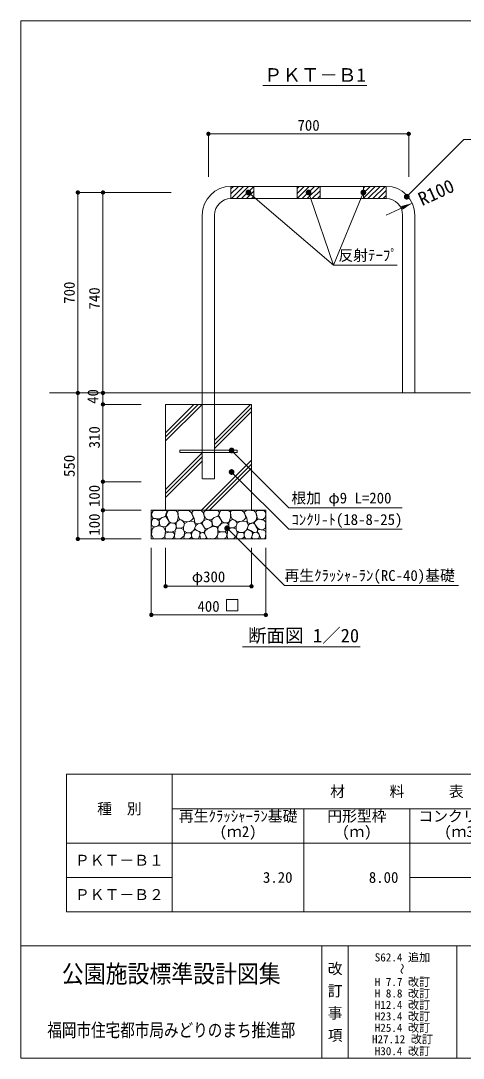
# Model space of a CAD drawing. Units: millimetres, scale not verified, with parts at other scales. Extents: x 266 to 3005, y 4223 to 6089.
# Drawn here: x 266 to 1040, y 4223 to 6034 of the extents above; entities that cross this region are included whole.
import ezdxf
from ezdxf.enums import TextEntityAlignment as Align

# ---------------------------------------------------------------- set-up
doc = ezdxf.new("R2010")
doc.units = ezdxf.units.MM
doc.header["$LTSCALE"] = 10
for name, color, linetype, lineweight in [('0_2', 7, 'Continuous', 13), ('ハッチ', 4, 'Continuous', 13), ('寸法', 1, 'Continuous', 13), ('本体', 7, 'Continuous', 13)]:
    doc.layers.add(name, color=color, linetype=linetype, lineweight=lineweight)
doc.layers.add('_0-0_', color=7, linetype='Continuous')
doc.styles.add('@ＭＳ ゴシック', font='')
doc.styles.add('ＭＳ ゴシック', font='')
doc.styles.get('@ＭＳ ゴシック').set_extended_font_data('@MS Gothic')
doc.styles.get('ＭＳ ゴシック').set_extended_font_data('MS Gothic')
pattern_1 = [(45, (0, 254.53), (-4.41942, 4.41942), [])]

# ---------------------------------------------------------------- blocks, each defined once
blk = doc.blocks.new('filled_dot')
at = {"color": 0, "linetype": 'Continuous', "lineweight": -2, "const_width": 1.25}
blk.add_lwpolyline([(-0.625, 0, 1), (0.625, 0, 1)], format="xyb", close=True, dxfattribs=at)
blk = doc.blocks.new('filled_arrow')
at = {"color": 0, "linetype": 'Continuous', "lineweight": -2}
blk.add_solid([(7.5, 1.25), (0, 0), (7.5, -1.25)], dxfattribs=at)

msp = doc.modelspace()

# ---------------------------------------------------------------- hatches: boundary and pattern name
at = {"layer": 'ハッチ'}
h = msp.add_hatch(dxfattribs=at)
h.set_pattern_fill('USER', color=256, style=0, pattern_type=2)
h.set_pattern_definition(pattern_1)
h.paths.add_polyline_path([(673.74, 5745.17), (633.74, 5745.17), (633.74, 5723.82), (673.74, 5723.82)])
h = msp.add_hatch(dxfattribs=at)
h.set_pattern_fill('USER', color=256, style=0, pattern_type=2)
h.set_pattern_definition(pattern_1)
h.paths.add_polyline_path([(749.41, 5745.17), (749.41, 5723.82), (789.41, 5723.82), (789.41, 5745.17)])
h = msp.add_hatch(dxfattribs=at)
h.set_pattern_fill('USER', color=256, style=0, pattern_type=2)
h.set_pattern_definition(pattern_1)
h.paths.add_polyline_path([(865.09, 5745.17), (865.09, 5723.82), (905.09, 5723.82), (905.09, 5745.17)])

# ---------------------------------------------------------------- linework, layer by layer
at = {"layer": '0_2'}
for p, q in [((616.06, 5129.65), (614.63, 5129.85)), ((346.33, 4718.44), (346.33, 4478.44)), ((346.33, 4718.44), (1316.33, 4718.44)), ((531.33, 4718.44), (531.33, 4478.44)), ((531.33, 4658.44), (1316.33, 4658.44)), ((761.33, 4658.44), (761.33, 4478.44)), ((946.33, 4658.44), (946.33, 4478.44)), ((346.33, 4598.44), (1316.33, 4598.44)), ((346.33, 4538.44), (531.33, 4538.44)), ((946.33, 4538.44), (1131.33, 4538.44)), ((346.33, 4478.44), (1316.33, 4478.44))]:
    msp.add_line(p, q, dxfattribs=at)
at = {"layer": '0_2', "color": 1}
for points in [[(634.91, 5284), (641.98, 5276.93), (734.91, 5184), (933.02, 5184)], [(634.91, 5246.37), (641.98, 5239.3), (734.91, 5146.37), (933.02, 5146.37)], [(627.15, 5148.21), (634.23, 5141.14), (727.15, 5048.21), (1031.61, 5048.21)]]:
    msp.add_lwpolyline(points, dxfattribs=at)
at = {"layer": 'ハッチ'}
for p, q in [((519.63, 5314.98), (569.15, 5364.5)), ((519.63, 5307.91), (576.22, 5364.5)), ((519.63, 5300.84), (583.29, 5364.5)), ((605.3, 5301.66), (668.14, 5364.5)), ((605.3, 5294.59), (669.63, 5358.92)), ((605.3, 5287.52), (669.63, 5351.84)), ((519.63, 5215.99), (583.14, 5279.5)), ((519.63, 5208.92), (583.95, 5273.24)), ((519.63, 5201.84), (583.95, 5266.17)), ((582.14, 5179.5), (669.63, 5266.99)), ((589.21, 5179.5), (669.63, 5259.92)), ((596.28, 5179.5), (669.63, 5252.85))]:
    msp.add_line(p, q, dxfattribs=at)
for points in [[(518.84, 5179.26), (521.62, 5178.56), (521.74, 5175.66), (520.23, 5172.5), (519.34, 5169.46), (517.32, 5167.82), (512.76, 5166.93), (509.09, 5164.41), (505.43, 5164.41), (502.26, 5165.29), (497.96, 5165.67), (495.94, 5168.32), (494.93, 5171.74), (495.81, 5175.78), (497.71, 5178.44), (501.08, 5178.99), (508.32, 5179.17), (514.03, 5178.69)], [(508.55, 5156.98), (508.4, 5154.48), (506.21, 5152.6), (503.86, 5151.35), (499.95, 5150.41), (496.51, 5151.51), (495.11, 5153.54), (495.11, 5158.38), (495.42, 5162.29), (497.92, 5165.1), (503.39, 5164.79), (508.08, 5161.2)], [(524.22, 5155.29), (521.32, 5151.94), (518.12, 5150.35), (514.2, 5150.93), (510.27, 5152.38), (508.82, 5157.03), (508.53, 5162.26), (512.45, 5166.33), (520.15, 5168.79), (524.81, 5161.68), (525.82, 5157.17)], [(541.3, 5174.17), (541.18, 5176.42), (542.05, 5178.55), (544.93, 5179.18), (548.94, 5179.18), (553.18, 5179.12), (557.65, 5179.26), (560.96, 5178.55), (564.22, 5175.8), (566.85, 5170.67), (568.1, 5165.91), (564.84, 5162.28), (561.21, 5160.03), (556.45, 5159.4), (551.57, 5159.9), (547.69, 5162.16), (544.06, 5164.16), (541.93, 5168.29), (541.55, 5171.79)], [(566.09, 5172.73), (565.76, 5176.72), (568.6, 5178.99), (573.07, 5179.21), (577.39, 5178.78), (581.99, 5179.12), (585.36, 5175.39), (587.35, 5167.75), (586.19, 5161.77), (582.04, 5157.79), (575.06, 5155.8), (570.57, 5157.79), (569.58, 5165.43), (567.25, 5170.41)], [(587.77, 5168.92), (586.09, 5173.57), (586.09, 5176.46), (588.7, 5178.69), (592.71, 5179.34), (599.6, 5178.88), (606.3, 5179.06), (610.87, 5178.97), (613.19, 5176.92), (612.92, 5173.01), (611.61, 5170.04), (608.17, 5167.99), (604.25, 5166.78), (599.69, 5163.15), (593.45, 5163.52), (589.17, 5165.85)], [(616.11, 5155.68), (613.2, 5152.34), (610.01, 5150.74), (606.08, 5151.32), (602.16, 5152.78), (600.7, 5157.42), (600.41, 5162.65), (604.34, 5166.72), (612.04, 5169.19), (616.69, 5162.07), (617.71, 5157.57)], [(633.19, 5174.57), (633.06, 5176.82), (633.96, 5178.72), (636.88, 5179.27), (640.9, 5179.34), (644.83, 5179.32), (648.96, 5179.32), (652.85, 5178.95), (656.1, 5176.19), (658.73, 5171.06), (659.98, 5166.31), (656.73, 5162.68), (653.1, 5160.42), (648.34, 5159.8), (643.45, 5160.3), (639.57, 5162.55), (635.94, 5164.55), (633.81, 5168.68), (633.44, 5172.19)], [(657.97, 5173.13), (657.64, 5177.11), (660.65, 5179.14), (665.08, 5179.46), (669.22, 5179.1), (673.94, 5179.14), (677.24, 5175.79), (679.24, 5168.15), (678.08, 5162.17), (673.92, 5158.19), (666.95, 5156.19), (662.46, 5158.19), (661.46, 5165.82), (659.14, 5170.81)], [(675.65, 5155.31), (674.72, 5157.39), (676.18, 5160.2), (677.95, 5161.87), (679.93, 5163.54), (683.58, 5163.74), (687.43, 5162.81), (690.56, 5162.91), (693.58, 5160.2), (694.42, 5156.76), (694.21, 5153.12), (693.9, 5149.78), (692.96, 5147.49), (689.41, 5145.41), (683.68, 5146.24), (679.82, 5149.26), (676.49, 5153.74)], [(690.2, 5164.05), (688.15, 5163.24), (685.87, 5163.31), (683.37, 5163.75), (680.8, 5164.78), (679.63, 5167.49), (679.04, 5169.92), (678.31, 5173.15), (677.28, 5175.64), (678.16, 5177.99), (680.16, 5178.92), (683.38, 5179.42), (686.68, 5179.38), (691.41, 5179.17), (693.95, 5176.37), (694.46, 5172.04), (693.43, 5166.98), (692.11, 5165.73)], [(501.13, 5129.55), (498.66, 5130.42), (496.04, 5134.19), (494.88, 5137.39), (495.46, 5141.46), (495.32, 5145.38), (497.79, 5148.87), (502.58, 5151.04), (509.12, 5152.35), (515.81, 5149.88), (519.59, 5143.93), (518.86, 5138.26), (517.41, 5132.6), (512.76, 5130.42), (508.25, 5129.55)], [(533, 5142.44), (530.98, 5141.48), (527.9, 5141.57), (525.4, 5141.67), (522.31, 5141.67), (519.62, 5143.11), (519.23, 5145.71), (519.33, 5148.98), (520.39, 5151.39), (522.8, 5153.22), (525.01, 5155.43), (526.94, 5157.16), (529.25, 5157.36), (531.94, 5156.97), (535.22, 5156.88), (538.2, 5153.51), (537.82, 5148.21), (535.7, 5143.5)], [(539.3, 5129.62), (536.44, 5129.88), (535.14, 5133.25), (535.4, 5136.89), (535.66, 5139.62), (536.05, 5143.38), (536.83, 5145.72), (538.13, 5147.54), (545.15, 5148.45), (550.34, 5146.5), (552.55, 5141.04), (552.03, 5135.07), (546.31, 5130.01)], [(547.63, 5148.8), (543.86, 5148.56), (540.57, 5148.43), (538.38, 5148.92), (538.25, 5153.55), (538.25, 5155.74), (538.13, 5157.93), (540.32, 5160.48), (543.86, 5163.16), (548.73, 5161.7), (552.62, 5157.32), (551.16, 5151.23)], [(553.92, 5141.83), (551.68, 5143.44), (550.81, 5145.8), (550.94, 5149.28), (551.19, 5151.89), (552.06, 5154.37), (552.8, 5156.6), (557.89, 5159.46), (563.98, 5160.33), (569.32, 5159.46), (572.3, 5153.25), (568.82, 5144.56), (563.73, 5140.34), (556.65, 5140.47)], [(569.9, 5129.67), (568.15, 5129.78), (566.18, 5131.52), (565.31, 5133.38), (564.98, 5135.67), (565.09, 5137.96), (565.96, 5141.02), (566.84, 5143.09), (568.91, 5144.4), (570.11, 5145.6), (572.95, 5144.95), (579.18, 5141.35), (579.29, 5136), (576.99, 5130.21)], [(578.83, 5142.28), (575.82, 5143.62), (573.93, 5144.4), (571.03, 5146.29), (570.7, 5148.63), (571.92, 5151.75), (572.81, 5153.76), (575.04, 5155.54), (577.5, 5156.21), (580.4, 5157.1), (583.29, 5155.54), (585.52, 5151.53), (588.98, 5145.85), (586.86, 5141.17), (581.29, 5140.39)], [(583.93, 5154.85), (583.57, 5157.84), (585.07, 5160.57), (587.63, 5162.24), (591.68, 5163.65), (595.38, 5162.77), (599.69, 5160.13), (600.93, 5155.64), (600.92, 5152.03), (597.68, 5149.4), (591.21, 5147.04), (587.27, 5148.86)], [(600.85, 5150.68), (603.62, 5151.42), (607.08, 5151.04), (609.75, 5149.71), (611.08, 5145.93), (611.08, 5140.9), (610.64, 5137.86), (609.3, 5133.5), (607.15, 5131.28), (603.15, 5129.57), (597.45, 5130.02), (593.01, 5129.8), (590.49, 5133.64), (587.67, 5138.97), (588.65, 5143.67), (592.89, 5147.04), (598.22, 5149.33)], [(624.89, 5142.84), (622.87, 5141.87), (619.78, 5141.97), (617.28, 5142.07), (614.2, 5142.07), (611.5, 5143.51), (611.12, 5146.11), (611.21, 5149.38), (612.27, 5151.79), (614.68, 5153.61), (616.9, 5155.83), (618.82, 5157.56), (621.13, 5157.75), (623.83, 5157.37), (627.1, 5157.27), (630.09, 5153.9), (629.7, 5148.61), (627.58, 5143.89)], [(631.18, 5129.7), (628.3, 5129.87), (627.03, 5133.65), (627.29, 5137.29), (627.55, 5140.01), (627.94, 5143.78), (628.72, 5146.12), (630.02, 5147.93), (637.03, 5148.84), (642.23, 5146.9), (644.44, 5141.44), (643.92, 5135.47), (638.23, 5129.94)], [(639.52, 5149.2), (635.74, 5148.95), (632.45, 5148.83), (630.26, 5149.32), (630.14, 5153.94), (630.14, 5156.13), (630.02, 5158.32), (632.21, 5160.88), (635.74, 5163.56), (640.61, 5162.1), (644.51, 5157.72), (643.05, 5151.63)], [(645.8, 5142.23), (643.57, 5143.84), (642.7, 5146.2), (642.82, 5149.67), (643.07, 5152.28), (643.94, 5154.76), (644.69, 5157), (649.78, 5159.85), (655.86, 5160.72), (661.2, 5159.85), (664.19, 5153.65), (660.71, 5144.96), (655.62, 5140.74), (648.54, 5140.86)], [(662.02, 5129.67), (659.87, 5129.72), (658.07, 5131.92), (657.19, 5133.77), (656.87, 5136.07), (656.98, 5138.36), (657.85, 5141.41), (658.72, 5143.49), (660.8, 5144.8), (662, 5146), (664.84, 5145.34), (671.06, 5141.74), (671.17, 5136.39), (668.57, 5129.82)], [(670.72, 5142.68), (667.71, 5144.01), (665.81, 5144.79), (662.92, 5146.69), (662.58, 5149.03), (663.81, 5152.15), (664.7, 5154.16), (666.93, 5155.94), (669.38, 5156.61), (672.28, 5157.5), (675.18, 5155.94), (677.41, 5151.93), (680.87, 5146.24), (678.75, 5141.56), (673.17, 5140.78)], [(680.43, 5143.35), (681.35, 5145.99), (683.18, 5146.3), (686.63, 5145.38), (690.5, 5145.08), (693.95, 5143.04), (694.46, 5138.47), (694.16, 5134.71), (693.65, 5131.06), (691.72, 5129.53), (687.82, 5129.7), (685.82, 5130.55), (683.69, 5135.32), (682.37, 5138.98), (680.33, 5141.52)], [(524.16, 5129.46), (519.42, 5129.91), (517.96, 5133.18), (518.86, 5137.13), (519.42, 5139.72), (524.61, 5141.41), (532.05, 5141.3), (535.43, 5137.8), (533.52, 5131.38), (529.68, 5129.69)], [(554.66, 5129.42), (552.06, 5130.29), (551.56, 5132.65), (552.43, 5135.87), (553.3, 5139.1), (556.78, 5140.34), (560.63, 5140.09), (562.99, 5140.09), (565.1, 5137.11), (564.97, 5132.4), (561, 5129.42)], [(579.54, 5136.47), (580.15, 5139.07), (581.99, 5140.18), (585.93, 5140.57), (588.03, 5138.3), (589.81, 5134.14), (590.75, 5131.53), (588.81, 5129.87), (584.7, 5129.59), (580.32, 5129.76)], [(616.06, 5129.65), (611.31, 5130.31), (609.84, 5133.58), (610.75, 5137.52), (611.31, 5140.12), (616.5, 5141.81), (623.94, 5141.69), (627.32, 5138.2), (625.4, 5131.78), (621.68, 5129.77)], [(646.53, 5129.7), (643.94, 5130.68), (643.45, 5133.04), (644.31, 5136.27), (645.18, 5139.5), (648.66, 5140.74), (652.51, 5140.49), (654.87, 5140.49), (656.98, 5137.51), (656.86, 5132.79), (652.96, 5129.65)], [(673.32, 5129.7), (670.86, 5130.59), (670.44, 5133.2), (671.06, 5135.91), (671.38, 5138.41), (672.94, 5140.18), (675.55, 5140.8), (678.26, 5141.32), (681.59, 5139.66), (683.47, 5135.18), (682.53, 5131.11), (678.76, 5129.65)]]:
    msp.add_lwpolyline(points, close=True, dxfattribs=at)
for points in [[(536, 5157.46), (530.76, 5157.03), (526.4, 5159.35), (523.93, 5163.42), (522.04, 5167.92), (520.3, 5169.67), (521.75, 5174.02), (523.64, 5177.95), (525.97, 5178.96), (529.75, 5179.11), (534.25, 5178.82), (537.45, 5178.96), (540.94, 5175.62), (541.37, 5166.47), (539.05, 5158.77), (535.87, 5157.29)], [(627.88, 5157.86), (622.65, 5157.42), (618.29, 5159.75), (615.82, 5163.82), (613.93, 5168.32), (612.19, 5170.06), (613.64, 5174.42), (615.53, 5178.34), (617.62, 5179.14), (621.67, 5179.37), (626.14, 5179.21), (629.33, 5179.36), (632.82, 5176.02), (633.26, 5166.87), (630.93, 5159.17), (627.75, 5157.69)]]:
    msp.add_lwpolyline(points, dxfattribs=at)
at = {"layer": '寸法', "color": 3}
for p, q in [((689.37, 5921.23), (871.47, 5921.23)), ((653.95, 4940.98), (859.41, 4940.98))]:
    msp.add_line(p, q, dxfattribs=at)
at = {"layer": '寸法'}
for p, q in [((594.41, 5836.87), (944.41, 5836.87)), ((594.41, 5761.84), (594.41, 5836.87)), ((944.41, 5761.84), (944.41, 5836.87)), ((366.25, 5734.5), (366.25, 5384.5)), ((529.5, 5734.5), (366.25, 5734.5)), ((410.09, 5734.5), (410.09, 5364.5)), ((529.5, 5734.5), (410.09, 5734.5)), ((905.09, 5695.17), (950.61, 5715.86)), ((410.09, 5349.5), (410.09, 5399.5)), ((366.25, 5384.5), (366.25, 5129.5)), ((477.07, 5384.5), (366.25, 5384.5)), ((477.07, 5384.5), (366.25, 5384.5)), ((477.07, 5384.5), (410.09, 5384.5)), ((410.09, 5384.5), (410.09, 5229.5)), ((477.07, 5384.5), (410.09, 5384.5)), ((477.15, 5364.5), (410.09, 5364.5)), ((477.15, 5364.5), (410.09, 5364.5)), ((477.07, 5229.5), (410.09, 5229.5)), ((410.09, 5229.5), (410.09, 5179.5)), ((477.07, 5229.5), (410.09, 5229.5)), ((477.07, 5179.5), (410.09, 5179.5)), ((410.09, 5179.5), (410.09, 5129.5)), ((477.07, 5179.5), (410.09, 5179.5)), ((477.07, 5129.5), (366.25, 5129.5)), ((477.07, 5129.5), (410.09, 5129.5)), ((494.63, 5114.22), (494.63, 4996.85)), ((519.63, 5114.22), (519.63, 5046.8)), ((669.63, 5114.22), (669.63, 5046.8)), ((694.63, 5114.22), (694.63, 4996.85)), ((519.63, 5046.8), (669.63, 5046.8)), ((494.63, 4996.85), (694.63, 4996.85))]:
    msp.add_line(p, q, dxfattribs=at)
for points in [[(940.89, 5727.13), (947.96, 5734.2), (1040.89, 5827.13), (1279.61, 5827.13)], [(664.3, 5734.5), (671.92, 5728.01), (813.15, 5607.82), (924.32, 5607.82)], [(769.41, 5734.5), (772.68, 5725.04), (813.15, 5607.82), (924.32, 5607.82)], [(865.09, 5734.5), (861.3, 5725.24), (813.15, 5607.82), (924.32, 5607.82)]]:
    msp.add_lwpolyline(points, dxfattribs=at)
at = {"layer": '寸法', "color": 3}
msp.add_lwpolyline([(625.85, 5003.89), (645.85, 5003.89), (645.85, 5023.89), (625.85, 5023.89)], close=True, dxfattribs=at)
at = {"layer": '本体'}
for p, q in [((905.09, 5745.17), (633.74, 5745.17)), ((633.74, 5723.82), (633.74, 5745.17)), ((673.74, 5723.82), (673.74, 5745.17)), ((749.41, 5723.82), (749.41, 5745.17)), ((789.41, 5723.82), (789.41, 5745.17)), ((865.09, 5723.82), (865.09, 5745.17)), ((905.09, 5723.82), (905.09, 5745.17)), ((633.74, 5723.82), (905.09, 5723.82)), ((583.74, 5695.17), (583.74, 5234.5)), ((605.09, 5695.17), (605.09, 5234.5)), ((933.74, 5695.17), (933.74, 5384.5)), ((955.09, 5695.17), (955.09, 5384.5)), ((316.73, 5384.5), (519.41, 5384.5)), ((513.54, 5384.5), (1052.39, 5384.5)), ((519.63, 5364.5), (519.63, 5179.5)), ((669.63, 5364.5), (519.63, 5364.5)), ((564.63, 5364.5), (583.95, 5364.5)), ((605.3, 5364.5), (624.63, 5364.5)), ((669.63, 5364.5), (669.63, 5179.5)), ((544.63, 5280.24), (544.63, 5284.74)), ((544.63, 5284.74), (644.63, 5284.74)), ((644.63, 5280.24), (544.63, 5280.24)), ((644.63, 5284.74), (644.63, 5280.24)), ((583.95, 5234.5), (605.3, 5234.5)), ((494.63, 5179.5), (694.63, 5179.5)), ((494.63, 5179.5), (494.63, 5129.5)), ((694.63, 5179.5), (694.63, 5129.5)), ((694.63, 5179.5), (694.63, 5129.5)), ((494.63, 5129.5), (694.63, 5129.5)), ((792.51, 4419.19), (792.51, 4222.61)), ((838.48, 4419.19), (838.48, 4222.61)), ((1028.64, 4419.19), (1028.64, 4222.61))]:
    msp.add_line(p, q, dxfattribs=at)
at = {"layer": '本体', "color": 6}
msp.add_line((266.46, 4419.19), (3004.58, 4419.19), dxfattribs=at)
msp.add_lwpolyline([(3004.58, 6034.42), (266.46, 6034.42), (266.46, 4222.61), (3004.58, 4222.61)], close=True, dxfattribs=at)
at = {"layer": '本体'}
for centre, radius, start, end in [((633.74, 5695.17), 50, 90, 180), ((905.09, 5695.17), 50, 0, 90), ((633.74, 5695.17), 28.65, 90, 180), ((905.09, 5695.17), 28.65, 0, 90)]:
    msp.add_arc(centre, radius, start, end, dxfattribs=at)

# ---------------------------------------------------------------- block references
at = {"layer": '0_2', "color": 1, "xscale": 4, "yscale": 4, "rotation": 315}
for p in [(634.91, 5284), (634.91, 5246.37), (627.15, 5148.21)]:
    msp.add_blockref('filled_dot', p, dxfattribs=at)
at = {"layer": '寸法', "xscale": 3, "yscale": 3}
for p in [(594.41, 5836.87), (519.63, 5046.8), (494.63, 4996.85)]:
    msp.add_blockref('filled_dot', p, dxfattribs=at)
at = {"layer": '寸法'}
for name, p, xscale, yscale, rotation in [('filled_dot', (944.41, 5836.87), 3, 3, 180), ('filled_dot', (366.25, 5734.5), 3, 3, 270), ('filled_dot', (410.09, 5734.5), 3, 3, 270), ('filled_dot', (664.3, 5734.5), 4, 4, 319.6), ('filled_dot', (769.41, 5734.5), 4, 4, 289), ('filled_dot', (865.09, 5734.5), 4, 4, 247.7), ('filled_dot', (940.89, 5727.13), 4, 4, 45), ('filled_arrow', (950.61, 5715.86), 2.67, 2.67, 204.4), ('filled_dot', (366.25, 5384.5), 3, 3, 270), ('filled_dot', (366.25, 5384.5), 3, 3, 90), ('filled_dot', (410.09, 5384.5), 3, 3, 90), ('filled_dot', (410.09, 5384.5), 3, 3, 270), ('filled_dot', (410.09, 5364.5), 3, 3, 90), ('filled_dot', (410.09, 5364.5), 3, 3, 270), ('filled_dot', (410.09, 5229.5), 3, 3, 90), ('filled_dot', (410.09, 5229.5), 3, 3, 270), ('filled_dot', (410.09, 5179.5), 3, 3, 90), ('filled_dot', (410.09, 5179.5), 3, 3, 270), ('filled_dot', (366.25, 5129.5), 3, 3, 90), ('filled_dot', (410.09, 5129.5), 3, 3, 90), ('filled_dot', (669.63, 5046.8), 3, 3, 180), ('filled_dot', (694.63, 4996.85), 3, 3, 180)]:
    msp.add_blockref(name, p, dxfattribs=dict(at, xscale=xscale, yscale=yscale, rotation=rotation))

# ---------------------------------------------------------------- texts
at = {"layer": '_0-0_', "style": 'ＭＳ ゴシック'}
for s, p in [('材\u3000\u3000\u3000料\u3000\u3000\u3000表', (923.83, 4688.44)), ('種\u3000別', (438.83, 4658.44)), ('ＰＫＴ－Ｂ１', (438.83, 4568.44)), ('ＰＫＴ－Ｂ２', (438.83, 4508.44))]:
    msp.add_text(s, height=18.99, dxfattribs=at).set_placement(p, align=Align.MIDDLE_CENTER)
for s, p in [('再生ｸﾗｯｼｬｰﾗﾝ基礎', (542.73, 4654.79)), ('円形型枠', (802.03, 4654.79)), ('コンクリート', (961.13, 4654.79)), ('(ｍ2)', (613.95, 4627.99)), ('(ｍ)', (827.93, 4627.99)), ('(ｍ3)', (1006.45, 4627.99))]:
    msp.add_text(s, height=18.99, dxfattribs=at).set_placement(p, align=Align.TOP_LEFT)
for s, p in [('3.20', (741.33, 4538.44)), ('8.00', (926.33, 4538.44))]:
    msp.add_text(s, height=18.99, dxfattribs=at).set_placement(p, align=Align.MIDDLE_RIGHT)
at = {"layer": '寸法', "color": 3, "style": 'ＭＳ ゴシック'}
for s, height, p in [('ＰＫＴ－Ｂ1', 23.74, (691.29, 5920.72)), ('反射ﾃｰﾌﾟ', 18.99, (821.51, 5609.61)), ('根加 φ9 L=200 ', 18.99, (739.41, 5185.79)), ('ｺﾝｸﾘ-ﾄ(18-8-25)', 18.99, (739.41, 5148.16)), ('再生ｸﾗｯｼｬ-ﾗﾝ(RC-40)基礎', 18.99, (727.3, 5050.44)), ('断面図 1／20', 23.74, (663.58, 4941.81))]:
    msp.add_text(s, height=height, dxfattribs=at).set_placement(p, align=Align.BOTTOM_LEFT)
at = {"layer": '寸法', "style": 'ＭＳ ゴシック'}
for s, p in [('700', (769.41, 5851.87)), ('φ300', (594.63, 5063.42)), ('400', (594.63, 5011.85))]:
    msp.add_text(s, height=18.99, dxfattribs=at).set_placement(p, align=Align.MIDDLE_CENTER)
for s, height, rotation, p in [('R100', 23.74, 24.446, (992.25, 5734.79)), ('700', 18.99, 90, (351.25, 5559.5)), ('740', 18.99, 90, (395.09, 5549.5)), ('40', 18.99, 90, (392.59, 5378.29)), ('310', 18.99, 90, (395.09, 5307)), ('550', 18.99, 90, (351.25, 5257)), ('100', 18.99, 90, (395.09, 5204.5)), ('100', 18.99, 90, (395.09, 5154.5))]:
    msp.add_text(s, height=height, rotation=rotation, dxfattribs=at).set_placement(p, align=Align.MIDDLE_CENTER)
at = {"layer": '本体', "style": 'ＭＳ ゴシック'}
for s, p in [('S62.4 追加', (933.44, 4398.79)), ('H 7.7 改訂', (933.44, 4355.87)), ('H 8.8 改訂', (933.44, 4335.87)), ('H12.4 改訂', (933.44, 4315.87)), ('H23.4 改訂', (933.44, 4295.87)), ('H25.4 改訂', (933.44, 4275.87)), ('H27.12 改訂', (933.44, 4255.87)), ('H30.4 改訂', (933.44, 4235.1))]:
    msp.add_text(s, height=14.24, dxfattribs=at).set_placement(p, align=Align.MIDDLE_CENTER)
for s, height, width, p in [('公園施設標準設計図集', 31.14, 0.9, (529.49, 4370.04)), ('福岡市住宅都市局みどりのまち推進部', 23.36, 0.8, (529.49, 4271.75))]:
    msp.add_text(s, height=height, dxfattribs=dict(at, width=width)).set_placement(p, align=Align.MIDDLE_CENTER)
at = {"layer": '本体'}
for s, height, rotation, style, p in [('改 訂 事 項', 18.99, 270, '@ＭＳ ゴシック', (815.5, 4321.26)), ('～', 14.24, 90, 'ＭＳ ゴシック', (933.44, 4378.79))]:
    msp.add_text(s, height=height, rotation=rotation, dxfattribs=dict(at, style=style)).set_placement(p, align=Align.MIDDLE_CENTER)

doc.saveas('drawing.dxf')
